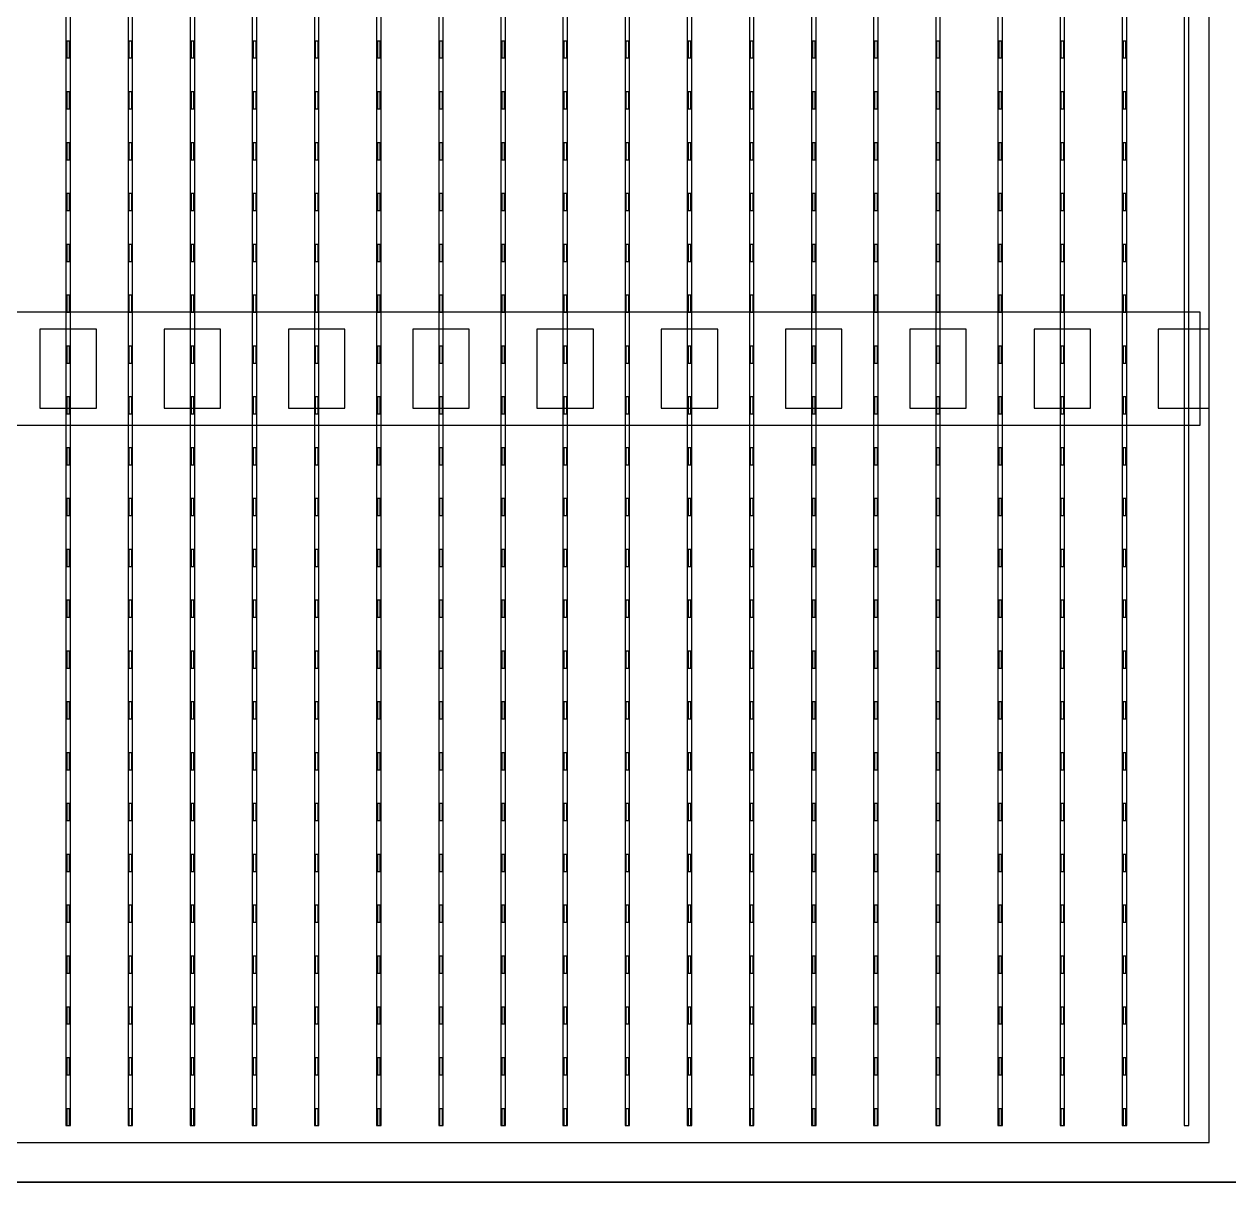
# Model space of a CAD drawing. Header units: millimetres. Extents: x -18 to 142, y -7 to 153.
# Drawn here: x 51.33 to 61.99, y 20.22 to 30.65 of the extents above; entities that cross this region are included whole.
import ezdxf

# ---------------------------------------------------------------- set-up
doc = ezdxf.new("R2010")
doc.units = ezdxf.units.MM
for name, color, linetype in [('BUSBARS', 3, 'Continuous'), ('CELLS', 5, 'Continuous'), ('CONTACT_PADS', 2, 'Continuous'), ('DICING', 4, 'Continuous'), ('FINGERS', 1, 'Continuous'), ('INSULATION', 2, 'Continuous')]:
    doc.layers.add(name, color=color, linetype=linetype)

msp = doc.modelspace()

# ---------------------------------------------------------------- linework, layer by layer
at = {"layer": 'BUSBARS'}
msp.add_lwpolyline([(61.74, 27.1), (61.74, 28.1), (41.7, 28.1), (41.7, 27.1), (61.74, 27.1)], close=True, dxfattribs=at)
at = {"layer": 'CELLS'}
for points in [[(62.17, 20.4), (62.17, 41.3), (41.27, 41.3), (41.27, 20.4), (62.17, 20.4)], [(62.17, -0.5), (62.17, 20.4), (41.27, 20.4), (41.27, -0.5), (62.17, -0.5)]]:
    msp.add_lwpolyline(points, close=True, dxfattribs=at)
at = {"layer": 'CONTACT_PADS'}
for points in [[(51.733, 30.35), (51.733, 30.5), (51.708, 30.5), (51.708, 30.35), (51.733, 30.35)], [(52.283, 30.35), (52.283, 30.5), (52.258, 30.5), (52.258, 30.35), (52.283, 30.35)], [(52.833, 30.35), (52.833, 30.5), (52.808, 30.5), (52.808, 30.35), (52.833, 30.35)], [(53.383, 30.35), (53.383, 30.5), (53.358, 30.5), (53.358, 30.35), (53.383, 30.35)], [(53.933, 30.35), (53.933, 30.5), (53.908, 30.5), (53.908, 30.35), (53.933, 30.35)], [(54.483, 30.35), (54.483, 30.5), (54.458, 30.5), (54.458, 30.35), (54.483, 30.35)], [(55.033, 30.35), (55.033, 30.5), (55.008, 30.5), (55.008, 30.35), (55.033, 30.35)], [(55.583, 30.35), (55.583, 30.5), (55.558, 30.5), (55.558, 30.35), (55.583, 30.35)], [(56.133, 30.35), (56.133, 30.5), (56.108, 30.5), (56.108, 30.35), (56.133, 30.35)], [(56.683, 30.35), (56.683, 30.5), (56.658, 30.5), (56.658, 30.35), (56.683, 30.35)], [(57.233, 30.35), (57.233, 30.5), (57.208, 30.5), (57.208, 30.35), (57.233, 30.35)], [(57.783, 30.35), (57.783, 30.5), (57.758, 30.5), (57.758, 30.35), (57.783, 30.35)], [(58.333, 30.35), (58.333, 30.5), (58.308, 30.5), (58.308, 30.35), (58.333, 30.35)], [(58.883, 30.35), (58.883, 30.5), (58.858, 30.5), (58.858, 30.35), (58.883, 30.35)], [(59.433, 30.35), (59.433, 30.5), (59.408, 30.5), (59.408, 30.35), (59.433, 30.35)], [(59.983, 30.35), (59.983, 30.5), (59.958, 30.5), (59.958, 30.35), (59.983, 30.35)], [(60.533, 30.35), (60.533, 30.5), (60.508, 30.5), (60.508, 30.35), (60.533, 30.35)], [(61.083, 30.35), (61.083, 30.5), (61.058, 30.5), (61.058, 30.35), (61.083, 30.35)], [(51.733, 29.9), (51.733, 30.05), (51.708, 30.05), (51.708, 29.9), (51.733, 29.9)], [(52.283, 29.9), (52.283, 30.05), (52.258, 30.05), (52.258, 29.9), (52.283, 29.9)], [(52.833, 29.9), (52.833, 30.05), (52.808, 30.05), (52.808, 29.9), (52.833, 29.9)], [(53.383, 29.9), (53.383, 30.05), (53.358, 30.05), (53.358, 29.9), (53.383, 29.9)], [(53.933, 29.9), (53.933, 30.05), (53.908, 30.05), (53.908, 29.9), (53.933, 29.9)], [(54.483, 29.9), (54.483, 30.05), (54.458, 30.05), (54.458, 29.9), (54.483, 29.9)], [(55.033, 29.9), (55.033, 30.05), (55.008, 30.05), (55.008, 29.9), (55.033, 29.9)], [(55.583, 29.9), (55.583, 30.05), (55.558, 30.05), (55.558, 29.9), (55.583, 29.9)], [(56.133, 29.9), (56.133, 30.05), (56.108, 30.05), (56.108, 29.9), (56.133, 29.9)], [(56.683, 29.9), (56.683, 30.05), (56.658, 30.05), (56.658, 29.9), (56.683, 29.9)], [(57.233, 29.9), (57.233, 30.05), (57.208, 30.05), (57.208, 29.9), (57.233, 29.9)], [(57.783, 29.9), (57.783, 30.05), (57.758, 30.05), (57.758, 29.9), (57.783, 29.9)], [(58.333, 29.9), (58.333, 30.05), (58.308, 30.05), (58.308, 29.9), (58.333, 29.9)], [(58.883, 29.9), (58.883, 30.05), (58.858, 30.05), (58.858, 29.9), (58.883, 29.9)], [(59.433, 29.9), (59.433, 30.05), (59.408, 30.05), (59.408, 29.9), (59.433, 29.9)], [(59.983, 29.9), (59.983, 30.05), (59.958, 30.05), (59.958, 29.9), (59.983, 29.9)], [(60.533, 29.9), (60.533, 30.05), (60.508, 30.05), (60.508, 29.9), (60.533, 29.9)], [(61.083, 29.9), (61.083, 30.05), (61.058, 30.05), (61.058, 29.9), (61.083, 29.9)], [(51.733, 29.45), (51.733, 29.6), (51.708, 29.6), (51.708, 29.45), (51.733, 29.45)], [(52.283, 29.45), (52.283, 29.6), (52.258, 29.6), (52.258, 29.45), (52.283, 29.45)], [(52.833, 29.45), (52.833, 29.6), (52.808, 29.6), (52.808, 29.45), (52.833, 29.45)], [(53.383, 29.45), (53.383, 29.6), (53.358, 29.6), (53.358, 29.45), (53.383, 29.45)], [(53.933, 29.45), (53.933, 29.6), (53.908, 29.6), (53.908, 29.45), (53.933, 29.45)], [(54.483, 29.45), (54.483, 29.6), (54.458, 29.6), (54.458, 29.45), (54.483, 29.45)], [(55.033, 29.45), (55.033, 29.6), (55.008, 29.6), (55.008, 29.45), (55.033, 29.45)], [(55.583, 29.45), (55.583, 29.6), (55.558, 29.6), (55.558, 29.45), (55.583, 29.45)], [(56.133, 29.45), (56.133, 29.6), (56.108, 29.6), (56.108, 29.45), (56.133, 29.45)], [(56.683, 29.45), (56.683, 29.6), (56.658, 29.6), (56.658, 29.45), (56.683, 29.45)], [(57.233, 29.45), (57.233, 29.6), (57.208, 29.6), (57.208, 29.45), (57.233, 29.45)], [(57.783, 29.45), (57.783, 29.6), (57.758, 29.6), (57.758, 29.45), (57.783, 29.45)], [(58.333, 29.45), (58.333, 29.6), (58.308, 29.6), (58.308, 29.45), (58.333, 29.45)], [(58.883, 29.45), (58.883, 29.6), (58.858, 29.6), (58.858, 29.45), (58.883, 29.45)], [(59.433, 29.45), (59.433, 29.6), (59.408, 29.6), (59.408, 29.45), (59.433, 29.45)], [(59.983, 29.45), (59.983, 29.6), (59.958, 29.6), (59.958, 29.45), (59.983, 29.45)], [(60.533, 29.45), (60.533, 29.6), (60.508, 29.6), (60.508, 29.45), (60.533, 29.45)], [(61.083, 29.45), (61.083, 29.6), (61.058, 29.6), (61.058, 29.45), (61.083, 29.45)], [(51.733, 29), (51.733, 29.15), (51.708, 29.15), (51.708, 29), (51.733, 29)], [(52.283, 29), (52.283, 29.15), (52.258, 29.15), (52.258, 29), (52.283, 29)], [(52.833, 29), (52.833, 29.15), (52.808, 29.15), (52.808, 29), (52.833, 29)], [(53.383, 29), (53.383, 29.15), (53.358, 29.15), (53.358, 29), (53.383, 29)], [(53.933, 29), (53.933, 29.15), (53.908, 29.15), (53.908, 29), (53.933, 29)], [(54.483, 29), (54.483, 29.15), (54.458, 29.15), (54.458, 29), (54.483, 29)], [(55.033, 29), (55.033, 29.15), (55.008, 29.15), (55.008, 29), (55.033, 29)], [(55.583, 29), (55.583, 29.15), (55.558, 29.15), (55.558, 29), (55.583, 29)], [(56.133, 29), (56.133, 29.15), (56.108, 29.15), (56.108, 29), (56.133, 29)], [(56.683, 29), (56.683, 29.15), (56.658, 29.15), (56.658, 29), (56.683, 29)], [(57.233, 29), (57.233, 29.15), (57.208, 29.15), (57.208, 29), (57.233, 29)], [(57.783, 29), (57.783, 29.15), (57.758, 29.15), (57.758, 29), (57.783, 29)], [(58.333, 29), (58.333, 29.15), (58.308, 29.15), (58.308, 29), (58.333, 29)], [(58.883, 29), (58.883, 29.15), (58.858, 29.15), (58.858, 29), (58.883, 29)], [(59.433, 29), (59.433, 29.15), (59.408, 29.15), (59.408, 29), (59.433, 29)], [(59.983, 29), (59.983, 29.15), (59.958, 29.15), (59.958, 29), (59.983, 29)], [(60.533, 29), (60.533, 29.15), (60.508, 29.15), (60.508, 29), (60.533, 29)], [(61.083, 29), (61.083, 29.15), (61.058, 29.15), (61.058, 29), (61.083, 29)], [(51.733, 28.55), (51.733, 28.7), (51.708, 28.7), (51.708, 28.55), (51.733, 28.55)], [(52.283, 28.55), (52.283, 28.7), (52.258, 28.7), (52.258, 28.55), (52.283, 28.55)], [(52.833, 28.55), (52.833, 28.7), (52.808, 28.7), (52.808, 28.55), (52.833, 28.55)], [(53.383, 28.55), (53.383, 28.7), (53.358, 28.7), (53.358, 28.55), (53.383, 28.55)], [(53.933, 28.55), (53.933, 28.7), (53.908, 28.7), (53.908, 28.55), (53.933, 28.55)], [(54.483, 28.55), (54.483, 28.7), (54.458, 28.7), (54.458, 28.55), (54.483, 28.55)], [(55.033, 28.55), (55.033, 28.7), (55.008, 28.7), (55.008, 28.55), (55.033, 28.55)], [(55.583, 28.55), (55.583, 28.7), (55.558, 28.7), (55.558, 28.55), (55.583, 28.55)], [(56.133, 28.55), (56.133, 28.7), (56.108, 28.7), (56.108, 28.55), (56.133, 28.55)], [(56.683, 28.55), (56.683, 28.7), (56.658, 28.7), (56.658, 28.55), (56.683, 28.55)], [(57.233, 28.55), (57.233, 28.7), (57.208, 28.7), (57.208, 28.55), (57.233, 28.55)], [(57.783, 28.55), (57.783, 28.7), (57.758, 28.7), (57.758, 28.55), (57.783, 28.55)], [(58.333, 28.55), (58.333, 28.7), (58.308, 28.7), (58.308, 28.55), (58.333, 28.55)], [(58.883, 28.55), (58.883, 28.7), (58.858, 28.7), (58.858, 28.55), (58.883, 28.55)], [(59.433, 28.55), (59.433, 28.7), (59.408, 28.7), (59.408, 28.55), (59.433, 28.55)], [(59.983, 28.55), (59.983, 28.7), (59.958, 28.7), (59.958, 28.55), (59.983, 28.55)], [(60.533, 28.55), (60.533, 28.7), (60.508, 28.7), (60.508, 28.55), (60.533, 28.55)], [(61.083, 28.55), (61.083, 28.7), (61.058, 28.7), (61.058, 28.55), (61.083, 28.55)], [(51.733, 28.1), (51.733, 28.25), (51.708, 28.25), (51.708, 28.1), (51.733, 28.1)], [(52.283, 28.1), (52.283, 28.25), (52.258, 28.25), (52.258, 28.1), (52.283, 28.1)], [(52.833, 28.1), (52.833, 28.25), (52.808, 28.25), (52.808, 28.1), (52.833, 28.1)], [(53.383, 28.1), (53.383, 28.25), (53.358, 28.25), (53.358, 28.1), (53.383, 28.1)], [(53.933, 28.1), (53.933, 28.25), (53.908, 28.25), (53.908, 28.1), (53.933, 28.1)], [(54.483, 28.1), (54.483, 28.25), (54.458, 28.25), (54.458, 28.1), (54.483, 28.1)], [(55.033, 28.1), (55.033, 28.25), (55.008, 28.25), (55.008, 28.1), (55.033, 28.1)], [(55.583, 28.1), (55.583, 28.25), (55.558, 28.25), (55.558, 28.1), (55.583, 28.1)], [(56.133, 28.1), (56.133, 28.25), (56.108, 28.25), (56.108, 28.1), (56.133, 28.1)], [(56.683, 28.1), (56.683, 28.25), (56.658, 28.25), (56.658, 28.1), (56.683, 28.1)], [(57.233, 28.1), (57.233, 28.25), (57.208, 28.25), (57.208, 28.1), (57.233, 28.1)], [(57.783, 28.1), (57.783, 28.25), (57.758, 28.25), (57.758, 28.1), (57.783, 28.1)], [(58.333, 28.1), (58.333, 28.25), (58.308, 28.25), (58.308, 28.1), (58.333, 28.1)], [(58.883, 28.1), (58.883, 28.25), (58.858, 28.25), (58.858, 28.1), (58.883, 28.1)], [(59.433, 28.1), (59.433, 28.25), (59.408, 28.25), (59.408, 28.1), (59.433, 28.1)], [(59.983, 28.1), (59.983, 28.25), (59.958, 28.25), (59.958, 28.1), (59.983, 28.1)], [(60.533, 28.1), (60.533, 28.25), (60.508, 28.25), (60.508, 28.1), (60.533, 28.1)], [(61.083, 28.1), (61.083, 28.25), (61.058, 28.25), (61.058, 28.1), (61.083, 28.1)], [(51.733, 27.65), (51.733, 27.8), (51.708, 27.8), (51.708, 27.65), (51.733, 27.65)], [(52.283, 27.65), (52.283, 27.8), (52.258, 27.8), (52.258, 27.65), (52.283, 27.65)], [(52.833, 27.65), (52.833, 27.8), (52.808, 27.8), (52.808, 27.65), (52.833, 27.65)], [(53.383, 27.65), (53.383, 27.8), (53.358, 27.8), (53.358, 27.65), (53.383, 27.65)], [(53.933, 27.65), (53.933, 27.8), (53.908, 27.8), (53.908, 27.65), (53.933, 27.65)], [(54.483, 27.65), (54.483, 27.8), (54.458, 27.8), (54.458, 27.65), (54.483, 27.65)], [(55.033, 27.65), (55.033, 27.8), (55.008, 27.8), (55.008, 27.65), (55.033, 27.65)], [(55.583, 27.65), (55.583, 27.8), (55.558, 27.8), (55.558, 27.65), (55.583, 27.65)], [(56.133, 27.65), (56.133, 27.8), (56.108, 27.8), (56.108, 27.65), (56.133, 27.65)], [(56.683, 27.65), (56.683, 27.8), (56.658, 27.8), (56.658, 27.65), (56.683, 27.65)], [(57.233, 27.65), (57.233, 27.8), (57.208, 27.8), (57.208, 27.65), (57.233, 27.65)], [(57.783, 27.65), (57.783, 27.8), (57.758, 27.8), (57.758, 27.65), (57.783, 27.65)], [(58.333, 27.65), (58.333, 27.8), (58.308, 27.8), (58.308, 27.65), (58.333, 27.65)], [(58.883, 27.65), (58.883, 27.8), (58.858, 27.8), (58.858, 27.65), (58.883, 27.65)], [(59.433, 27.65), (59.433, 27.8), (59.408, 27.8), (59.408, 27.65), (59.433, 27.65)], [(59.983, 27.65), (59.983, 27.8), (59.958, 27.8), (59.958, 27.65), (59.983, 27.65)], [(60.533, 27.65), (60.533, 27.8), (60.508, 27.8), (60.508, 27.65), (60.533, 27.65)], [(61.083, 27.65), (61.083, 27.8), (61.058, 27.8), (61.058, 27.65), (61.083, 27.65)], [(51.733, 27.2), (51.733, 27.35), (51.708, 27.35), (51.708, 27.2), (51.733, 27.2)], [(52.283, 27.2), (52.283, 27.35), (52.258, 27.35), (52.258, 27.2), (52.283, 27.2)], [(52.833, 27.2), (52.833, 27.35), (52.808, 27.35), (52.808, 27.2), (52.833, 27.2)], [(53.383, 27.2), (53.383, 27.35), (53.358, 27.35), (53.358, 27.2), (53.383, 27.2)], [(53.933, 27.2), (53.933, 27.35), (53.908, 27.35), (53.908, 27.2), (53.933, 27.2)], [(54.483, 27.2), (54.483, 27.35), (54.458, 27.35), (54.458, 27.2), (54.483, 27.2)], [(55.033, 27.2), (55.033, 27.35), (55.008, 27.35), (55.008, 27.2), (55.033, 27.2)], [(55.583, 27.2), (55.583, 27.35), (55.558, 27.35), (55.558, 27.2), (55.583, 27.2)], [(56.133, 27.2), (56.133, 27.35), (56.108, 27.35), (56.108, 27.2), (56.133, 27.2)], [(56.683, 27.2), (56.683, 27.35), (56.658, 27.35), (56.658, 27.2), (56.683, 27.2)], [(57.233, 27.2), (57.233, 27.35), (57.208, 27.35), (57.208, 27.2), (57.233, 27.2)], [(57.783, 27.2), (57.783, 27.35), (57.758, 27.35), (57.758, 27.2), (57.783, 27.2)], [(58.333, 27.2), (58.333, 27.35), (58.308, 27.35), (58.308, 27.2), (58.333, 27.2)], [(58.883, 27.2), (58.883, 27.35), (58.858, 27.35), (58.858, 27.2), (58.883, 27.2)], [(59.433, 27.2), (59.433, 27.35), (59.408, 27.35), (59.408, 27.2), (59.433, 27.2)], [(59.983, 27.2), (59.983, 27.35), (59.958, 27.35), (59.958, 27.2), (59.983, 27.2)], [(60.533, 27.2), (60.533, 27.35), (60.508, 27.35), (60.508, 27.2), (60.533, 27.2)], [(61.083, 27.2), (61.083, 27.35), (61.058, 27.35), (61.058, 27.2), (61.083, 27.2)], [(51.733, 26.75), (51.733, 26.9), (51.708, 26.9), (51.708, 26.75), (51.733, 26.75)], [(52.283, 26.75), (52.283, 26.9), (52.258, 26.9), (52.258, 26.75), (52.283, 26.75)], [(52.833, 26.75), (52.833, 26.9), (52.808, 26.9), (52.808, 26.75), (52.833, 26.75)], [(53.383, 26.75), (53.383, 26.9), (53.358, 26.9), (53.358, 26.75), (53.383, 26.75)], [(53.933, 26.75), (53.933, 26.9), (53.908, 26.9), (53.908, 26.75), (53.933, 26.75)], [(54.483, 26.75), (54.483, 26.9), (54.458, 26.9), (54.458, 26.75), (54.483, 26.75)], [(55.033, 26.75), (55.033, 26.9), (55.008, 26.9), (55.008, 26.75), (55.033, 26.75)], [(55.583, 26.75), (55.583, 26.9), (55.558, 26.9), (55.558, 26.75), (55.583, 26.75)], [(56.133, 26.75), (56.133, 26.9), (56.108, 26.9), (56.108, 26.75), (56.133, 26.75)], [(56.683, 26.75), (56.683, 26.9), (56.658, 26.9), (56.658, 26.75), (56.683, 26.75)], [(57.233, 26.75), (57.233, 26.9), (57.208, 26.9), (57.208, 26.75), (57.233, 26.75)], [(57.783, 26.75), (57.783, 26.9), (57.758, 26.9), (57.758, 26.75), (57.783, 26.75)], [(58.333, 26.75), (58.333, 26.9), (58.308, 26.9), (58.308, 26.75), (58.333, 26.75)], [(58.883, 26.75), (58.883, 26.9), (58.858, 26.9), (58.858, 26.75), (58.883, 26.75)], [(59.433, 26.75), (59.433, 26.9), (59.408, 26.9), (59.408, 26.75), (59.433, 26.75)], [(59.983, 26.75), (59.983, 26.9), (59.958, 26.9), (59.958, 26.75), (59.983, 26.75)], [(60.533, 26.75), (60.533, 26.9), (60.508, 26.9), (60.508, 26.75), (60.533, 26.75)], [(61.083, 26.75), (61.083, 26.9), (61.058, 26.9), (61.058, 26.75), (61.083, 26.75)], [(51.733, 26.3), (51.733, 26.45), (51.708, 26.45), (51.708, 26.3), (51.733, 26.3)], [(52.283, 26.3), (52.283, 26.45), (52.258, 26.45), (52.258, 26.3), (52.283, 26.3)], [(52.833, 26.3), (52.833, 26.45), (52.808, 26.45), (52.808, 26.3), (52.833, 26.3)], [(53.383, 26.3), (53.383, 26.45), (53.358, 26.45), (53.358, 26.3), (53.383, 26.3)], [(53.933, 26.3), (53.933, 26.45), (53.908, 26.45), (53.908, 26.3), (53.933, 26.3)], [(54.483, 26.3), (54.483, 26.45), (54.458, 26.45), (54.458, 26.3), (54.483, 26.3)], [(55.033, 26.3), (55.033, 26.45), (55.008, 26.45), (55.008, 26.3), (55.033, 26.3)], [(55.583, 26.3), (55.583, 26.45), (55.558, 26.45), (55.558, 26.3), (55.583, 26.3)], [(56.133, 26.3), (56.133, 26.45), (56.108, 26.45), (56.108, 26.3), (56.133, 26.3)], [(56.683, 26.3), (56.683, 26.45), (56.658, 26.45), (56.658, 26.3), (56.683, 26.3)], [(57.233, 26.3), (57.233, 26.45), (57.208, 26.45), (57.208, 26.3), (57.233, 26.3)], [(57.783, 26.3), (57.783, 26.45), (57.758, 26.45), (57.758, 26.3), (57.783, 26.3)], [(58.333, 26.3), (58.333, 26.45), (58.308, 26.45), (58.308, 26.3), (58.333, 26.3)], [(58.883, 26.3), (58.883, 26.45), (58.858, 26.45), (58.858, 26.3), (58.883, 26.3)], [(59.433, 26.3), (59.433, 26.45), (59.408, 26.45), (59.408, 26.3), (59.433, 26.3)], [(59.983, 26.3), (59.983, 26.45), (59.958, 26.45), (59.958, 26.3), (59.983, 26.3)], [(60.533, 26.3), (60.533, 26.45), (60.508, 26.45), (60.508, 26.3), (60.533, 26.3)], [(61.083, 26.3), (61.083, 26.45), (61.058, 26.45), (61.058, 26.3), (61.083, 26.3)], [(51.733, 25.85), (51.733, 26), (51.708, 26), (51.708, 25.85), (51.733, 25.85)], [(52.283, 25.85), (52.283, 26), (52.258, 26), (52.258, 25.85), (52.283, 25.85)], [(52.833, 25.85), (52.833, 26), (52.808, 26), (52.808, 25.85), (52.833, 25.85)], [(53.383, 25.85), (53.383, 26), (53.358, 26), (53.358, 25.85), (53.383, 25.85)], [(53.933, 25.85), (53.933, 26), (53.908, 26), (53.908, 25.85), (53.933, 25.85)], [(54.483, 25.85), (54.483, 26), (54.458, 26), (54.458, 25.85), (54.483, 25.85)], [(55.033, 25.85), (55.033, 26), (55.008, 26), (55.008, 25.85), (55.033, 25.85)], [(55.583, 25.85), (55.583, 26), (55.558, 26), (55.558, 25.85), (55.583, 25.85)], [(56.133, 25.85), (56.133, 26), (56.108, 26), (56.108, 25.85), (56.133, 25.85)], [(56.683, 25.85), (56.683, 26), (56.658, 26), (56.658, 25.85), (56.683, 25.85)], [(57.233, 25.85), (57.233, 26), (57.208, 26), (57.208, 25.85), (57.233, 25.85)], [(57.783, 25.85), (57.783, 26), (57.758, 26), (57.758, 25.85), (57.783, 25.85)], [(58.333, 25.85), (58.333, 26), (58.308, 26), (58.308, 25.85), (58.333, 25.85)], [(58.883, 25.85), (58.883, 26), (58.858, 26), (58.858, 25.85), (58.883, 25.85)], [(59.433, 25.85), (59.433, 26), (59.408, 26), (59.408, 25.85), (59.433, 25.85)], [(59.983, 25.85), (59.983, 26), (59.958, 26), (59.958, 25.85), (59.983, 25.85)], [(60.533, 25.85), (60.533, 26), (60.508, 26), (60.508, 25.85), (60.533, 25.85)], [(61.083, 25.85), (61.083, 26), (61.058, 26), (61.058, 25.85), (61.083, 25.85)], [(51.733, 25.4), (51.733, 25.55), (51.708, 25.55), (51.708, 25.4), (51.733, 25.4)], [(52.283, 25.4), (52.283, 25.55), (52.258, 25.55), (52.258, 25.4), (52.283, 25.4)], [(52.833, 25.4), (52.833, 25.55), (52.808, 25.55), (52.808, 25.4), (52.833, 25.4)], [(53.383, 25.4), (53.383, 25.55), (53.358, 25.55), (53.358, 25.4), (53.383, 25.4)], [(53.933, 25.4), (53.933, 25.55), (53.908, 25.55), (53.908, 25.4), (53.933, 25.4)], [(54.483, 25.4), (54.483, 25.55), (54.458, 25.55), (54.458, 25.4), (54.483, 25.4)], [(55.033, 25.4), (55.033, 25.55), (55.008, 25.55), (55.008, 25.4), (55.033, 25.4)], [(55.583, 25.4), (55.583, 25.55), (55.558, 25.55), (55.558, 25.4), (55.583, 25.4)], [(56.133, 25.4), (56.133, 25.55), (56.108, 25.55), (56.108, 25.4), (56.133, 25.4)], [(56.683, 25.4), (56.683, 25.55), (56.658, 25.55), (56.658, 25.4), (56.683, 25.4)], [(57.233, 25.4), (57.233, 25.55), (57.208, 25.55), (57.208, 25.4), (57.233, 25.4)], [(57.783, 25.4), (57.783, 25.55), (57.758, 25.55), (57.758, 25.4), (57.783, 25.4)], [(58.333, 25.4), (58.333, 25.55), (58.308, 25.55), (58.308, 25.4), (58.333, 25.4)], [(58.883, 25.4), (58.883, 25.55), (58.858, 25.55), (58.858, 25.4), (58.883, 25.4)], [(59.433, 25.4), (59.433, 25.55), (59.408, 25.55), (59.408, 25.4), (59.433, 25.4)], [(59.983, 25.4), (59.983, 25.55), (59.958, 25.55), (59.958, 25.4), (59.983, 25.4)], [(60.533, 25.4), (60.533, 25.55), (60.508, 25.55), (60.508, 25.4), (60.533, 25.4)], [(61.083, 25.4), (61.083, 25.55), (61.058, 25.55), (61.058, 25.4), (61.083, 25.4)], [(51.733, 24.95), (51.733, 25.1), (51.708, 25.1), (51.708, 24.95), (51.733, 24.95)], [(52.283, 24.95), (52.283, 25.1), (52.258, 25.1), (52.258, 24.95), (52.283, 24.95)], [(52.833, 24.95), (52.833, 25.1), (52.808, 25.1), (52.808, 24.95), (52.833, 24.95)], [(53.383, 24.95), (53.383, 25.1), (53.358, 25.1), (53.358, 24.95), (53.383, 24.95)], [(53.933, 24.95), (53.933, 25.1), (53.908, 25.1), (53.908, 24.95), (53.933, 24.95)], [(54.483, 24.95), (54.483, 25.1), (54.458, 25.1), (54.458, 24.95), (54.483, 24.95)], [(55.033, 24.95), (55.033, 25.1), (55.008, 25.1), (55.008, 24.95), (55.033, 24.95)], [(55.583, 24.95), (55.583, 25.1), (55.558, 25.1), (55.558, 24.95), (55.583, 24.95)], [(56.133, 24.95), (56.133, 25.1), (56.108, 25.1), (56.108, 24.95), (56.133, 24.95)], [(56.683, 24.95), (56.683, 25.1), (56.658, 25.1), (56.658, 24.95), (56.683, 24.95)], [(57.233, 24.95), (57.233, 25.1), (57.208, 25.1), (57.208, 24.95), (57.233, 24.95)], [(57.783, 24.95), (57.783, 25.1), (57.758, 25.1), (57.758, 24.95), (57.783, 24.95)], [(58.333, 24.95), (58.333, 25.1), (58.308, 25.1), (58.308, 24.95), (58.333, 24.95)], [(58.883, 24.95), (58.883, 25.1), (58.858, 25.1), (58.858, 24.95), (58.883, 24.95)], [(59.433, 24.95), (59.433, 25.1), (59.408, 25.1), (59.408, 24.95), (59.433, 24.95)], [(59.983, 24.95), (59.983, 25.1), (59.958, 25.1), (59.958, 24.95), (59.983, 24.95)], [(60.533, 24.95), (60.533, 25.1), (60.508, 25.1), (60.508, 24.95), (60.533, 24.95)], [(61.083, 24.95), (61.083, 25.1), (61.058, 25.1), (61.058, 24.95), (61.083, 24.95)], [(51.733, 24.5), (51.733, 24.65), (51.708, 24.65), (51.708, 24.5), (51.733, 24.5)], [(52.283, 24.5), (52.283, 24.65), (52.258, 24.65), (52.258, 24.5), (52.283, 24.5)], [(52.833, 24.5), (52.833, 24.65), (52.808, 24.65), (52.808, 24.5), (52.833, 24.5)], [(53.383, 24.5), (53.383, 24.65), (53.358, 24.65), (53.358, 24.5), (53.383, 24.5)], [(53.933, 24.5), (53.933, 24.65), (53.908, 24.65), (53.908, 24.5), (53.933, 24.5)], [(54.483, 24.5), (54.483, 24.65), (54.458, 24.65), (54.458, 24.5), (54.483, 24.5)], [(55.033, 24.5), (55.033, 24.65), (55.008, 24.65), (55.008, 24.5), (55.033, 24.5)], [(55.583, 24.5), (55.583, 24.65), (55.558, 24.65), (55.558, 24.5), (55.583, 24.5)], [(56.133, 24.5), (56.133, 24.65), (56.108, 24.65), (56.108, 24.5), (56.133, 24.5)], [(56.683, 24.5), (56.683, 24.65), (56.658, 24.65), (56.658, 24.5), (56.683, 24.5)], [(57.233, 24.5), (57.233, 24.65), (57.208, 24.65), (57.208, 24.5), (57.233, 24.5)], [(57.783, 24.5), (57.783, 24.65), (57.758, 24.65), (57.758, 24.5), (57.783, 24.5)], [(58.333, 24.5), (58.333, 24.65), (58.308, 24.65), (58.308, 24.5), (58.333, 24.5)], [(58.883, 24.5), (58.883, 24.65), (58.858, 24.65), (58.858, 24.5), (58.883, 24.5)], [(59.433, 24.5), (59.433, 24.65), (59.408, 24.65), (59.408, 24.5), (59.433, 24.5)], [(59.983, 24.5), (59.983, 24.65), (59.958, 24.65), (59.958, 24.5), (59.983, 24.5)], [(60.533, 24.5), (60.533, 24.65), (60.508, 24.65), (60.508, 24.5), (60.533, 24.5)], [(61.083, 24.5), (61.083, 24.65), (61.058, 24.65), (61.058, 24.5), (61.083, 24.5)], [(51.733, 24.05), (51.733, 24.2), (51.708, 24.2), (51.708, 24.05), (51.733, 24.05)], [(52.283, 24.05), (52.283, 24.2), (52.258, 24.2), (52.258, 24.05), (52.283, 24.05)], [(52.833, 24.05), (52.833, 24.2), (52.808, 24.2), (52.808, 24.05), (52.833, 24.05)], [(53.383, 24.05), (53.383, 24.2), (53.358, 24.2), (53.358, 24.05), (53.383, 24.05)], [(53.933, 24.05), (53.933, 24.2), (53.908, 24.2), (53.908, 24.05), (53.933, 24.05)], [(54.483, 24.05), (54.483, 24.2), (54.458, 24.2), (54.458, 24.05), (54.483, 24.05)], [(55.033, 24.05), (55.033, 24.2), (55.008, 24.2), (55.008, 24.05), (55.033, 24.05)], [(55.583, 24.05), (55.583, 24.2), (55.558, 24.2), (55.558, 24.05), (55.583, 24.05)], [(56.133, 24.05), (56.133, 24.2), (56.108, 24.2), (56.108, 24.05), (56.133, 24.05)], [(56.683, 24.05), (56.683, 24.2), (56.658, 24.2), (56.658, 24.05), (56.683, 24.05)], [(57.233, 24.05), (57.233, 24.2), (57.208, 24.2), (57.208, 24.05), (57.233, 24.05)], [(57.783, 24.05), (57.783, 24.2), (57.758, 24.2), (57.758, 24.05), (57.783, 24.05)], [(58.333, 24.05), (58.333, 24.2), (58.308, 24.2), (58.308, 24.05), (58.333, 24.05)], [(58.883, 24.05), (58.883, 24.2), (58.858, 24.2), (58.858, 24.05), (58.883, 24.05)], [(59.433, 24.05), (59.433, 24.2), (59.408, 24.2), (59.408, 24.05), (59.433, 24.05)], [(59.983, 24.05), (59.983, 24.2), (59.958, 24.2), (59.958, 24.05), (59.983, 24.05)], [(60.533, 24.05), (60.533, 24.2), (60.508, 24.2), (60.508, 24.05), (60.533, 24.05)], [(61.083, 24.05), (61.083, 24.2), (61.058, 24.2), (61.058, 24.05), (61.083, 24.05)], [(51.733, 23.6), (51.733, 23.75), (51.708, 23.75), (51.708, 23.6), (51.733, 23.6)], [(52.283, 23.6), (52.283, 23.75), (52.258, 23.75), (52.258, 23.6), (52.283, 23.6)], [(52.833, 23.6), (52.833, 23.75), (52.808, 23.75), (52.808, 23.6), (52.833, 23.6)], [(53.383, 23.6), (53.383, 23.75), (53.358, 23.75), (53.358, 23.6), (53.383, 23.6)], [(53.933, 23.6), (53.933, 23.75), (53.908, 23.75), (53.908, 23.6), (53.933, 23.6)], [(54.483, 23.6), (54.483, 23.75), (54.458, 23.75), (54.458, 23.6), (54.483, 23.6)], [(55.033, 23.6), (55.033, 23.75), (55.008, 23.75), (55.008, 23.6), (55.033, 23.6)], [(55.583, 23.6), (55.583, 23.75), (55.558, 23.75), (55.558, 23.6), (55.583, 23.6)], [(56.133, 23.6), (56.133, 23.75), (56.108, 23.75), (56.108, 23.6), (56.133, 23.6)], [(56.683, 23.6), (56.683, 23.75), (56.658, 23.75), (56.658, 23.6), (56.683, 23.6)], [(57.233, 23.6), (57.233, 23.75), (57.208, 23.75), (57.208, 23.6), (57.233, 23.6)], [(57.783, 23.6), (57.783, 23.75), (57.758, 23.75), (57.758, 23.6), (57.783, 23.6)], [(58.333, 23.6), (58.333, 23.75), (58.308, 23.75), (58.308, 23.6), (58.333, 23.6)], [(58.883, 23.6), (58.883, 23.75), (58.858, 23.75), (58.858, 23.6), (58.883, 23.6)], [(59.433, 23.6), (59.433, 23.75), (59.408, 23.75), (59.408, 23.6), (59.433, 23.6)], [(59.983, 23.6), (59.983, 23.75), (59.958, 23.75), (59.958, 23.6), (59.983, 23.6)], [(60.533, 23.6), (60.533, 23.75), (60.508, 23.75), (60.508, 23.6), (60.533, 23.6)], [(61.083, 23.6), (61.083, 23.75), (61.058, 23.75), (61.058, 23.6), (61.083, 23.6)], [(51.733, 23.15), (51.733, 23.3), (51.708, 23.3), (51.708, 23.15), (51.733, 23.15)], [(52.283, 23.15), (52.283, 23.3), (52.258, 23.3), (52.258, 23.15), (52.283, 23.15)], [(52.833, 23.15), (52.833, 23.3), (52.808, 23.3), (52.808, 23.15), (52.833, 23.15)], [(53.383, 23.15), (53.383, 23.3), (53.358, 23.3), (53.358, 23.15), (53.383, 23.15)], [(53.933, 23.15), (53.933, 23.3), (53.908, 23.3), (53.908, 23.15), (53.933, 23.15)], [(54.483, 23.15), (54.483, 23.3), (54.458, 23.3), (54.458, 23.15), (54.483, 23.15)], [(55.033, 23.15), (55.033, 23.3), (55.008, 23.3), (55.008, 23.15), (55.033, 23.15)], [(55.583, 23.15), (55.583, 23.3), (55.558, 23.3), (55.558, 23.15), (55.583, 23.15)], [(56.133, 23.15), (56.133, 23.3), (56.108, 23.3), (56.108, 23.15), (56.133, 23.15)], [(56.683, 23.15), (56.683, 23.3), (56.658, 23.3), (56.658, 23.15), (56.683, 23.15)], [(57.233, 23.15), (57.233, 23.3), (57.208, 23.3), (57.208, 23.15), (57.233, 23.15)], [(57.783, 23.15), (57.783, 23.3), (57.758, 23.3), (57.758, 23.15), (57.783, 23.15)], [(58.333, 23.15), (58.333, 23.3), (58.308, 23.3), (58.308, 23.15), (58.333, 23.15)], [(58.883, 23.15), (58.883, 23.3), (58.858, 23.3), (58.858, 23.15), (58.883, 23.15)], [(59.433, 23.15), (59.433, 23.3), (59.408, 23.3), (59.408, 23.15), (59.433, 23.15)], [(59.983, 23.15), (59.983, 23.3), (59.958, 23.3), (59.958, 23.15), (59.983, 23.15)], [(60.533, 23.15), (60.533, 23.3), (60.508, 23.3), (60.508, 23.15), (60.533, 23.15)], [(61.083, 23.15), (61.083, 23.3), (61.058, 23.3), (61.058, 23.15), (61.083, 23.15)], [(51.733, 22.7), (51.733, 22.85), (51.708, 22.85), (51.708, 22.7), (51.733, 22.7)], [(52.283, 22.7), (52.283, 22.85), (52.258, 22.85), (52.258, 22.7), (52.283, 22.7)], [(52.833, 22.7), (52.833, 22.85), (52.808, 22.85), (52.808, 22.7), (52.833, 22.7)], [(53.383, 22.7), (53.383, 22.85), (53.358, 22.85), (53.358, 22.7), (53.383, 22.7)], [(53.933, 22.7), (53.933, 22.85), (53.908, 22.85), (53.908, 22.7), (53.933, 22.7)], [(54.483, 22.7), (54.483, 22.85), (54.458, 22.85), (54.458, 22.7), (54.483, 22.7)], [(55.033, 22.7), (55.033, 22.85), (55.008, 22.85), (55.008, 22.7), (55.033, 22.7)], [(55.583, 22.7), (55.583, 22.85), (55.558, 22.85), (55.558, 22.7), (55.583, 22.7)], [(56.133, 22.7), (56.133, 22.85), (56.108, 22.85), (56.108, 22.7), (56.133, 22.7)], [(56.683, 22.7), (56.683, 22.85), (56.658, 22.85), (56.658, 22.7), (56.683, 22.7)], [(57.233, 22.7), (57.233, 22.85), (57.208, 22.85), (57.208, 22.7), (57.233, 22.7)], [(57.783, 22.7), (57.783, 22.85), (57.758, 22.85), (57.758, 22.7), (57.783, 22.7)], [(58.333, 22.7), (58.333, 22.85), (58.308, 22.85), (58.308, 22.7), (58.333, 22.7)], [(58.883, 22.7), (58.883, 22.85), (58.858, 22.85), (58.858, 22.7), (58.883, 22.7)], [(59.433, 22.7), (59.433, 22.85), (59.408, 22.85), (59.408, 22.7), (59.433, 22.7)], [(59.983, 22.7), (59.983, 22.85), (59.958, 22.85), (59.958, 22.7), (59.983, 22.7)], [(60.533, 22.7), (60.533, 22.85), (60.508, 22.85), (60.508, 22.7), (60.533, 22.7)], [(61.083, 22.7), (61.083, 22.85), (61.058, 22.85), (61.058, 22.7), (61.083, 22.7)], [(51.733, 22.25), (51.733, 22.4), (51.708, 22.4), (51.708, 22.25), (51.733, 22.25)], [(52.283, 22.25), (52.283, 22.4), (52.258, 22.4), (52.258, 22.25), (52.283, 22.25)], [(52.833, 22.25), (52.833, 22.4), (52.808, 22.4), (52.808, 22.25), (52.833, 22.25)], [(53.383, 22.25), (53.383, 22.4), (53.358, 22.4), (53.358, 22.25), (53.383, 22.25)], [(53.933, 22.25), (53.933, 22.4), (53.908, 22.4), (53.908, 22.25), (53.933, 22.25)], [(54.483, 22.25), (54.483, 22.4), (54.458, 22.4), (54.458, 22.25), (54.483, 22.25)], [(55.033, 22.25), (55.033, 22.4), (55.008, 22.4), (55.008, 22.25), (55.033, 22.25)], [(55.583, 22.25), (55.583, 22.4), (55.558, 22.4), (55.558, 22.25), (55.583, 22.25)], [(56.133, 22.25), (56.133, 22.4), (56.108, 22.4), (56.108, 22.25), (56.133, 22.25)], [(56.683, 22.25), (56.683, 22.4), (56.658, 22.4), (56.658, 22.25), (56.683, 22.25)], [(57.233, 22.25), (57.233, 22.4), (57.208, 22.4), (57.208, 22.25), (57.233, 22.25)], [(57.783, 22.25), (57.783, 22.4), (57.758, 22.4), (57.758, 22.25), (57.783, 22.25)], [(58.333, 22.25), (58.333, 22.4), (58.308, 22.4), (58.308, 22.25), (58.333, 22.25)], [(58.883, 22.25), (58.883, 22.4), (58.858, 22.4), (58.858, 22.25), (58.883, 22.25)], [(59.433, 22.25), (59.433, 22.4), (59.408, 22.4), (59.408, 22.25), (59.433, 22.25)], [(59.983, 22.25), (59.983, 22.4), (59.958, 22.4), (59.958, 22.25), (59.983, 22.25)], [(60.533, 22.25), (60.533, 22.4), (60.508, 22.4), (60.508, 22.25), (60.533, 22.25)], [(61.083, 22.25), (61.083, 22.4), (61.058, 22.4), (61.058, 22.25), (61.083, 22.25)], [(51.733, 21.8), (51.733, 21.95), (51.708, 21.95), (51.708, 21.8), (51.733, 21.8)], [(52.283, 21.8), (52.283, 21.95), (52.258, 21.95), (52.258, 21.8), (52.283, 21.8)], [(52.833, 21.8), (52.833, 21.95), (52.808, 21.95), (52.808, 21.8), (52.833, 21.8)], [(53.383, 21.8), (53.383, 21.95), (53.358, 21.95), (53.358, 21.8), (53.383, 21.8)], [(53.933, 21.8), (53.933, 21.95), (53.908, 21.95), (53.908, 21.8), (53.933, 21.8)], [(54.483, 21.8), (54.483, 21.95), (54.458, 21.95), (54.458, 21.8), (54.483, 21.8)], [(55.033, 21.8), (55.033, 21.95), (55.008, 21.95), (55.008, 21.8), (55.033, 21.8)], [(55.583, 21.8), (55.583, 21.95), (55.558, 21.95), (55.558, 21.8), (55.583, 21.8)], [(56.133, 21.8), (56.133, 21.95), (56.108, 21.95), (56.108, 21.8), (56.133, 21.8)], [(56.683, 21.8), (56.683, 21.95), (56.658, 21.95), (56.658, 21.8), (56.683, 21.8)], [(57.233, 21.8), (57.233, 21.95), (57.208, 21.95), (57.208, 21.8), (57.233, 21.8)], [(57.783, 21.8), (57.783, 21.95), (57.758, 21.95), (57.758, 21.8), (57.783, 21.8)], [(58.333, 21.8), (58.333, 21.95), (58.308, 21.95), (58.308, 21.8), (58.333, 21.8)], [(58.883, 21.8), (58.883, 21.95), (58.858, 21.95), (58.858, 21.8), (58.883, 21.8)], [(59.433, 21.8), (59.433, 21.95), (59.408, 21.95), (59.408, 21.8), (59.433, 21.8)], [(59.983, 21.8), (59.983, 21.95), (59.958, 21.95), (59.958, 21.8), (59.983, 21.8)], [(60.533, 21.8), (60.533, 21.95), (60.508, 21.95), (60.508, 21.8), (60.533, 21.8)], [(61.083, 21.8), (61.083, 21.95), (61.058, 21.95), (61.058, 21.8), (61.083, 21.8)], [(51.733, 21.35), (51.733, 21.5), (51.708, 21.5), (51.708, 21.35), (51.733, 21.35)], [(52.283, 21.35), (52.283, 21.5), (52.258, 21.5), (52.258, 21.35), (52.283, 21.35)], [(52.833, 21.35), (52.833, 21.5), (52.808, 21.5), (52.808, 21.35), (52.833, 21.35)], [(53.383, 21.35), (53.383, 21.5), (53.358, 21.5), (53.358, 21.35), (53.383, 21.35)], [(53.933, 21.35), (53.933, 21.5), (53.908, 21.5), (53.908, 21.35), (53.933, 21.35)], [(54.483, 21.35), (54.483, 21.5), (54.458, 21.5), (54.458, 21.35), (54.483, 21.35)], [(55.033, 21.35), (55.033, 21.5), (55.008, 21.5), (55.008, 21.35), (55.033, 21.35)], [(55.583, 21.35), (55.583, 21.5), (55.558, 21.5), (55.558, 21.35), (55.583, 21.35)], [(56.133, 21.35), (56.133, 21.5), (56.108, 21.5), (56.108, 21.35), (56.133, 21.35)], [(56.683, 21.35), (56.683, 21.5), (56.658, 21.5), (56.658, 21.35), (56.683, 21.35)], [(57.233, 21.35), (57.233, 21.5), (57.208, 21.5), (57.208, 21.35), (57.233, 21.35)], [(57.783, 21.35), (57.783, 21.5), (57.758, 21.5), (57.758, 21.35), (57.783, 21.35)], [(58.333, 21.35), (58.333, 21.5), (58.308, 21.5), (58.308, 21.35), (58.333, 21.35)], [(58.883, 21.35), (58.883, 21.5), (58.858, 21.5), (58.858, 21.35), (58.883, 21.35)], [(59.433, 21.35), (59.433, 21.5), (59.408, 21.5), (59.408, 21.35), (59.433, 21.35)], [(59.983, 21.35), (59.983, 21.5), (59.958, 21.5), (59.958, 21.35), (59.983, 21.35)], [(60.533, 21.35), (60.533, 21.5), (60.508, 21.5), (60.508, 21.35), (60.533, 21.35)], [(61.083, 21.35), (61.083, 21.5), (61.058, 21.5), (61.058, 21.35), (61.083, 21.35)], [(51.733, 20.9), (51.733, 21.05), (51.708, 21.05), (51.708, 20.9), (51.733, 20.9)], [(52.283, 20.9), (52.283, 21.05), (52.258, 21.05), (52.258, 20.9), (52.283, 20.9)], [(52.833, 20.9), (52.833, 21.05), (52.808, 21.05), (52.808, 20.9), (52.833, 20.9)], [(53.383, 20.9), (53.383, 21.05), (53.358, 21.05), (53.358, 20.9), (53.383, 20.9)], [(53.933, 20.9), (53.933, 21.05), (53.908, 21.05), (53.908, 20.9), (53.933, 20.9)], [(54.483, 20.9), (54.483, 21.05), (54.458, 21.05), (54.458, 20.9), (54.483, 20.9)], [(55.033, 20.9), (55.033, 21.05), (55.008, 21.05), (55.008, 20.9), (55.033, 20.9)], [(55.583, 20.9), (55.583, 21.05), (55.558, 21.05), (55.558, 20.9), (55.583, 20.9)], [(56.133, 20.9), (56.133, 21.05), (56.108, 21.05), (56.108, 20.9), (56.133, 20.9)], [(56.683, 20.9), (56.683, 21.05), (56.658, 21.05), (56.658, 20.9), (56.683, 20.9)], [(57.233, 20.9), (57.233, 21.05), (57.208, 21.05), (57.208, 20.9), (57.233, 20.9)], [(57.783, 20.9), (57.783, 21.05), (57.758, 21.05), (57.758, 20.9), (57.783, 20.9)], [(58.333, 20.9), (58.333, 21.05), (58.308, 21.05), (58.308, 20.9), (58.333, 20.9)], [(58.883, 20.9), (58.883, 21.05), (58.858, 21.05), (58.858, 20.9), (58.883, 20.9)], [(59.433, 20.9), (59.433, 21.05), (59.408, 21.05), (59.408, 20.9), (59.433, 20.9)], [(59.983, 20.9), (59.983, 21.05), (59.958, 21.05), (59.958, 20.9), (59.983, 20.9)], [(60.533, 20.9), (60.533, 21.05), (60.508, 21.05), (60.508, 20.9), (60.533, 20.9)], [(61.083, 20.9), (61.083, 21.05), (61.058, 21.05), (61.058, 20.9), (61.083, 20.9)]]:
    msp.add_lwpolyline(points, close=True, dxfattribs=at)
at = {"layer": 'DICING'}
for q in [(58.57, 20.4), (79.47, 20.4), (100.37, 20.4), (121.27, 20.4), (142.17, 20.4), (142.17, 20.4), (142.17, 20.4), (142.17, 20.4), (142.17, 20.4), (142.17, 20.4), (142.17, 20.4), (142.17, 20.4), (142.17, 20.4), (142.17, 20.4), (142.17, 20.4), (142.17, 20.4), (142.17, 20.4), (142.17, 20.4), (142.17, 20.4), (142.17, 20.4), (142.17, 20.4), (142.17, 20.4), (142.17, 20.4), (142.17, 20.4), (142.17, 20.4), (142.17, 20.4), (142.17, 20.4), (142.17, 20.4), (142.17, 20.4), (142.17, 20.4), (142.17, 20.4), (142.17, 20.4), (142.17, 20.4), (142.17, 20.4), (142.17, 20.4), (142.17, 20.4), (142.17, 20.4), (142.17, 20.4), (142.17, 20.4), (142.17, 20.4), (142.17, 20.4)]:
    msp.add_line((-17.83, 20.4), q, dxfattribs=at)
at = {"layer": 'FINGERS'}
for points in [[(51.74, 20.9), (51.74, 40.8), (51.7, 40.8), (51.7, 20.9), (51.74, 20.9)], [(52.29, 20.9), (52.29, 40.8), (52.25, 40.8), (52.25, 20.9), (52.29, 20.9)], [(52.84, 20.9), (52.84, 40.8), (52.8, 40.8), (52.8, 20.9), (52.84, 20.9)], [(53.39, 20.9), (53.39, 40.8), (53.35, 40.8), (53.35, 20.9), (53.39, 20.9)], [(53.94, 20.9), (53.94, 40.8), (53.9, 40.8), (53.9, 20.9), (53.94, 20.9)], [(54.49, 20.9), (54.49, 40.8), (54.45, 40.8), (54.45, 20.9), (54.49, 20.9)], [(55.04, 20.9), (55.04, 40.8), (55, 40.8), (55, 20.9), (55.04, 20.9)], [(55.59, 20.9), (55.59, 40.8), (55.55, 40.8), (55.55, 20.9), (55.59, 20.9)], [(56.14, 20.9), (56.14, 40.8), (56.1, 40.8), (56.1, 20.9), (56.14, 20.9)], [(56.69, 20.9), (56.69, 40.8), (56.65, 40.8), (56.65, 20.9), (56.69, 20.9)], [(57.24, 20.9), (57.24, 40.8), (57.2, 40.8), (57.2, 20.9), (57.24, 20.9)], [(57.79, 20.9), (57.79, 40.8), (57.75, 40.8), (57.75, 20.9), (57.79, 20.9)], [(58.34, 20.9), (58.34, 40.8), (58.3, 40.8), (58.3, 20.9), (58.34, 20.9)], [(58.89, 20.9), (58.89, 40.8), (58.85, 40.8), (58.85, 20.9), (58.89, 20.9)], [(59.44, 20.9), (59.44, 40.8), (59.4, 40.8), (59.4, 20.9), (59.44, 20.9)], [(59.99, 20.9), (59.99, 40.8), (59.95, 40.8), (59.95, 20.9), (59.99, 20.9)], [(60.54, 20.9), (60.54, 40.8), (60.5, 40.8), (60.5, 20.9), (60.54, 20.9)], [(61.09, 20.9), (61.09, 40.8), (61.05, 40.8), (61.05, 20.9), (61.09, 20.9)], [(61.64, 20.9), (61.64, 40.8), (61.6, 40.8), (61.6, 20.9), (61.64, 20.9)]]:
    msp.add_lwpolyline(points, close=True, dxfattribs=at)
at = {"layer": 'INSULATION'}
for points in [[(61.82, 20.75), (61.82, 40.95), (41.62, 40.95), (41.62, 20.75), (61.82, 20.75)], [(51.97, 27.25), (51.97, 27.95), (51.47, 27.95), (51.47, 27.25), (51.97, 27.25)], [(53.07, 27.25), (53.07, 27.95), (52.57, 27.95), (52.57, 27.25), (53.07, 27.25)], [(54.17, 27.25), (54.17, 27.95), (53.67, 27.95), (53.67, 27.25), (54.17, 27.25)], [(55.27, 27.25), (55.27, 27.95), (54.77, 27.95), (54.77, 27.25), (55.27, 27.25)], [(56.37, 27.25), (56.37, 27.95), (55.87, 27.95), (55.87, 27.25), (56.37, 27.25)], [(57.47, 27.25), (57.47, 27.95), (56.97, 27.95), (56.97, 27.25), (57.47, 27.25)], [(58.57, 27.25), (58.57, 27.95), (58.07, 27.95), (58.07, 27.25), (58.57, 27.25)], [(59.67, 27.25), (59.67, 27.95), (59.17, 27.95), (59.17, 27.25), (59.67, 27.25)], [(60.77, 27.25), (60.77, 27.95), (60.27, 27.95), (60.27, 27.25), (60.77, 27.25)], [(61.82, 27.25), (61.82, 27.95), (61.37, 27.95), (61.37, 27.25), (61.82, 27.25)]]:
    msp.add_lwpolyline(points, close=True, dxfattribs=at)

doc.saveas('drawing.dxf')
